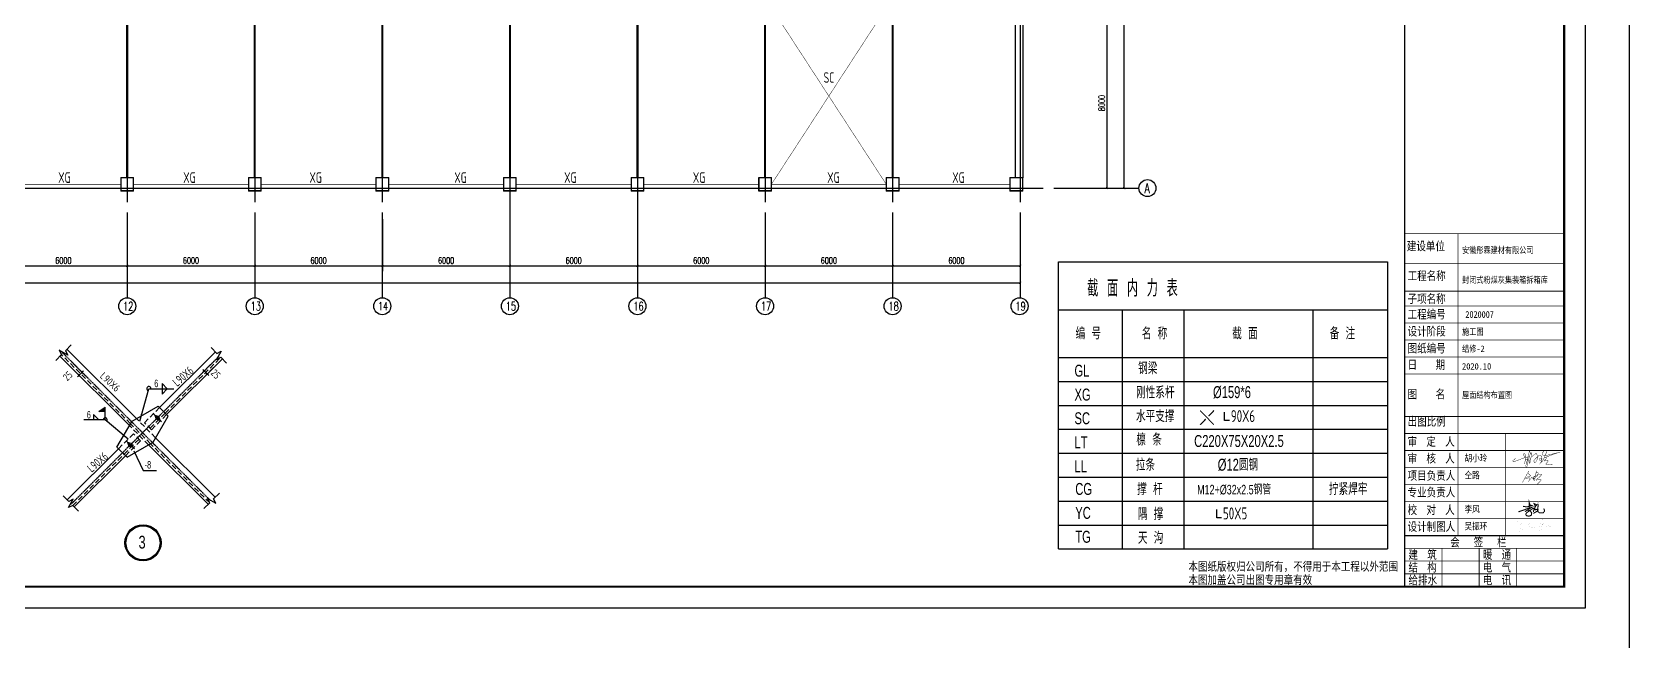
# Model space of a CAD drawing. Extents: x -73672 to 366960, y -527333 to 140666.
# Drawn here: x 76999 to 152114, y -115480 to -86830 of the extents above; entities that cross this region are included whole.
import ezdxf
from ezdxf.enums import TextEntityAlignment as Align

# ---------------------------------------------------------------- set-up
doc = ezdxf.new("R2010")
doc.units = 0
doc.header["$LTSCALE"] = 1000
doc.header["$MEASUREMENT"] = 0
for name, pattern in [('CENTER2', [1.125, 0.75, -0.125, 0.125, -0.125]), ('CENTERR', [30, 25, -2, 1, -2]), ('CENTERX2', [4, 2.5, -0.5, 0.5, -0.5]), ('DASHED1', [4.5, 3, -1.5]), ('DASHED2', [0.375, 0.25, -0.125]), ('HIDDEN', [0.375, 0.25, -0.125])]:
    doc.linetypes.add(name, pattern=pattern)
for name, color, linetype in [('08', 3, 'Continuous'), ('1', 1, 'CENTERX2'), ('2', 2, 'CENTERR'), ('3A', 3, 'DASHED1'), ('AXIS', 3, 'Continuous'), ('AXIS_TEXT', 7, 'Continuous'), ('COLU_DE_NUM', 7, 'Continuous'), ('COLUMN', 9, 'Continuous'), ('DASHED.5', 1, 'DASHED2'), ('DOTE', 167, 'Continuous'), ('PUB_TEXT', 7, 'Continuous'), ('PUB_TITLE', 4, 'Continuous'), ('TEXT', 3, 'Continuous'), ('THIN', 7, 'Continuous'), ('wj', 7, 'Continuous'), ('图签', 120, 'Continuous')]:
    doc.layers.add(name, color=color, linetype=linetype)
doc.styles.add('_TCH_AXIS', font='COMPLEX', dxfattribs={"bigfont": 'GBCBIG'})
doc.styles.add('_TCH_DIM_T3', font='SIMPLEX', dxfattribs={"width": 0.705882, "bigfont": 'GBCBIG'})
doc.styles.add('ACC', font='gas.shx', dxfattribs={"width": 0.7, "oblique": 1, "bigfont": 'Tssdchn.shx'})
doc.styles.add('ACC2', font='gas.shx', dxfattribs={"width": 0.7, "bigfont": 'Tssdchn.shx'})
doc.styles.add('COMPLEX', font='COMPLEX', dxfattribs={"bigfont": 'Tssdchn.shx'})
doc.styles.get("Standard").update_dxf_attribs({"font": 'gbenor.shx', "bigfont": 'gbcbig.shx'})
doc.styles.add('TSSD_Dimension', font='Tssdeng.shx', dxfattribs={"width": 0.7, "bigfont": '1hztxt.shx'})
doc.styles.add('TSSD_Label', font='Tssdeng.shx', dxfattribs={"width": 0.7, "bigfont": 'hztxt.shx'})
doc.styles.add('TSSD_Rein', font='Tssdeng.shx', dxfattribs={"width": 0.7, "bigfont": 'hztxt.shx'})
doc.styles.add('图签', font='', dxfattribs={"width": 0.8})
doc.styles.get('图签').set_extended_font_data('SimSun')
doc.dimstyles.new('_TCH_ARCH-100', dxfattribs={"dimtxt": 297.5, "dimasz": 100, "dimexe": 250, "dimexo": 300, "dimgap": 100, "dimtad": 1, "dimdec": 0, "dimzin": 0, "dimdsep": 46, "dimtxsty": '_TCH_DIM_T3', "dimblk": 'ARCHTICK', "dimcen": 0.09, "dimclrt": 7, "dimazin": 2, "dimtfac": 1, "dimtdec": 0, "dimtix": 1, "dimtmove": 2, "dimatfit": 3, "dimfxl": 0, "dimtolj": 1, "dimtzin": 0, "dimarcsym": 0})
doc.dimstyles.new('TSSD_100_150', dxfattribs={"dimtxt": 350, "dimasz": 100, "dimexe": 100, "dimexo": 100, "dimgap": 30, "dimtad": 1, "dimdec": 0, "dimlfac": 1.333333, "dimzin": 0, "dimdsep": 46, "dimtxsty": 'TSSD_Dimension', "dimblk": 'ARCHTICK', "dimcen": 0, "dimdle": 100, "dimclrd": 3, "dimclre": 3, "dimclrt": 7, "dimadec": 0, "dimazin": 0, "dimtfac": 1, "dimtdec": 0, "dimtix": 1, "dimtmove": 2, "dimatfit": 3, "dimldrblk": 'ARCHTICK', "dimfxl": 0, "dimtolj": 1, "dimtzin": 0, "dimarcsym": 0})
doc.dimstyles.new('TSSD_LEADER_STYLE_2.0', dxfattribs={"dimtxt": 6, "dimasz": 2, "dimexe": 2, "dimexo": 5, "dimgap": 0.09, "dimtad": 0, "dimtih": 1, "dimtoh": 1, "dimdec": 4, "dimzin": 0, "dimdsep": 46, "dimtxsty": 'Standard', "dimcen": 0.09, "dimdle": 2, "dimclrt": 2, "dimadec": 0, "dimazin": 0, "dimtfac": 1, "dimtdec": 4, "dimtofl": 0, "dimtmove": 0, "dimatfit": 3, "dimfxl": 0, "dimtolj": 1, "dimtzin": 0, "dimarcsym": 0})

# ---------------------------------------------------------------- blocks, each defined once
blk = doc.blocks.new('0#竖图签')
at = {"layer": '图签'}
blk.add_line((-7500, 0), (0, 0), dxfattribs=at)
blk.add_lwpolyline([(-7500, 82100, 70, 70, 0), (-7500, 0, 40, 40, 0), (0, 0, 40, 40, 0), (0, 82100, 40, 40, 0), (-7500, 82100, 40, 40, 0), (-7500, 75299, 40, 40, 0)], format="xyseb", dxfattribs=at)
for points, const_width in [([(-7500, 79700), (0, 79700)], 70), ([(-4000, 79700), (-4000, 78100)], 35), ([(-7500, 78900), (0, 78900)], 35), ([(-7500, 78100), (0, 78100)], 70), ([(-7500, 75300), (0, 75300)], 35), ([(-7500, 70900), (0, 70900)], 35), ([(-7500, 70900), (0, 70900)], 35), ([(-7500, 16600), (0, 16600)], 35), ([(-5000, 16600), (-5000, 2400)], 35), ([(-7500, 15200), (0, 15200)], 35), ([(-7500, 13896), (0, 13896)], 35), ([(-7500, 13200), (0, 13200)], 35), ([(-7500, 12400), (0, 12400)], 35), ([(-7500, 11600), (0, 11600)], 35), ([(-7500, 10800), (0, 10800)], 35), ([(-7500, 10000), (0, 10000)], 35), ([(-7500, 8000), (0, 8000)], 35), ([(-7500, 7200), (0, 7200)], 35), ([(-2750, 7200), (-2750, 2400)], 35), ([(-7500, 6400), (0, 6400)], 35), ([(-7500, 5600), (0, 5600)], 35), ([(-7500, 4800), (0, 4800)], 35), ([(-7500, 4000), (0, 4000)], 35), ([(-7500, 3200), (0, 3200)], 35), ([(-7500, 2400), (0, 2400)], 70), ([(-7500, 2400), (0, 2400)], 35), ([(-7500, 1800), (0, 1800)], 35), ([(-5750, 0), (-5750, 1800)], 35), ([(-4000, 1800), (-4000, 0)], 35), ([(-2250, 1800), (-2250, 0)], 35), ([(-7500, 1200), (0, 1200)], 35), ([(-7500, 600), (0, 600)], 35), ([(-7500, 0), (0, 0)], 35)]:
    blk.add_lwpolyline(points, dxfattribs=dict(at, const_width=const_width))
at = {"layer": '图签', "style": '图签'}
for s, height, width, p in [('马鞍山群厦建筑设计事务所', 500, 0.78, (-7028, 81116)), ('有限公司', 500, 0.78, (-4808, 80106)), ('建筑行业（建筑工程） ', 300, 0.8, (-7454, 79185)), ('丙  级', 300, 0.8, (-3684, 79190)), ('  证 书 编 号', 300, 0.8, (-7767, 78395)), ('A234007707', 300, 0.8, (-3684, 78369)), ('注册师签章', 400, 0.8, (-7417, 77566)), ('单位出图章', 400, 0.8, (-7417, 74775)), ('修改记录', 400, 0.8, (-7365, 70269)), ('建设单位', 400, 0.8, (-7400, 15815)), ('工程名称', 400, 0.8, (-7365, 14415)), ('子项名称', 400, 0.8, (-7365, 13339)), ('工程编号', 400, 0.8, (-7365, 12607)), ('设计阶段', 400, 0.8, (-7365, 11807)), ('图纸编号', 400, 0.8, (-7365, 11007)), ('日    期', 400, 0.8, (-7365, 10237)), ('图    名', 400, 0.8, (-7365, 8852)), ('出图比例', 400, 0.8, (-7365, 7567)), ('审  定  人', 400, 0.8, (-7365, 6621)), ('审  核  人', 400, 0.8, (-7365, 5831)), ('项目负责人', 400, 0.8, (-7365, 5021)), ('专业负责人', 400, 0.8, (-7365, 4237)), ('校  对  人', 400, 0.8, (-7365, 3409)), ('设计制图人', 400, 0.8, (-7365, 2618)), ('会   签   栏', 400, 0.8, (-5360, 1889)), ('建  筑', 400, 0.8, (-7325, 1305)), ('暖  通', 400, 0.8, (-3825, 1305)), ('本图纸版权归公司所有，不得用于本工程以外范围', 400, 0.8, (-17674, 746)), ('结  构', 400, 0.8, (-7325, 705)), ('电  气', 400, 0.8, (-3825, 705)), ('本图加盖公司出图专用章有效', 400, 0.8, (-17674, 121)), ('给排水', 400, 0.8, (-7325, 105)), ('电  讯', 400, 0.8, (-3825, 105))]:
    blk.add_text(s, height=height, dxfattribs=dict(at, width=width)).set_placement(p)
blk = doc.blocks.new('_ArchTick')
at = {"color": 0, "linetype": 'ByBlock', "const_width": 0.4}
blk.add_lwpolyline([(-0.5, -0.5), (0.5, 0.5)], dxfattribs=at)
blk = doc.blocks.new('*D9242')
at = {"color": 3, "linetype": 'Continuous', "lineweight": -2}
for p, q in [((78851, -102612), (79286, -103047)), ((78993, -102471), (79427, -102905)), ((79427, -102764), (79144, -103047))]:
    blk.add_line(p, q, dxfattribs=at)
at = {"layer": 'Defpoints', "color": 0}
for p in [(78780, -102541), (78922, -102400), (79215, -102976)]:
    blk.add_point(p, dxfattribs=at)
at = {"color": 3, "linetype": 'ByBlock', "lineweight": -2, "xscale": 100, "yscale": 100, "zscale": 100}
for p, rotation in [((79215, -102976), 225.0000000014857), ((79356, -102834), 45.0000000014857)]:
    blk.add_blockref('_ArchTick', p, dxfattribs=dict(at, rotation=rotation))
at = {"color": 7, "insert": (78682, -103010), "char_height": 350, "attachment_point": 5, "rotation": 45, "style": 'TSSD_Dimension'}
blk.add_mtext('\\A1;25', dxfattribs=at)
blk = doc.blocks.new('*D9243')
at = {"color": 3, "linetype": 'Continuous', "lineweight": -2}
for p, q in [((85405, -102477), (85035, -102846)), ((85035, -102705), (85318, -102987)), ((85546, -102618), (85177, -102987))]:
    blk.add_line(p, q, dxfattribs=at)
at = {"layer": 'Defpoints', "color": 0}
for p in [(85475, -102406), (85617, -102547), (85247, -102917)]:
    blk.add_point(p, dxfattribs=at)
at = {"color": 3, "linetype": 'ByBlock', "lineweight": -2, "xscale": 100, "yscale": 100, "zscale": 100}
for p, rotation in [((85106, -102775), 134.9999999999528), ((85247, -102917), 314.9999999999528)]:
    blk.add_blockref('_ArchTick', p, dxfattribs=dict(at, rotation=rotation))
at = {"color": 7, "insert": (85644, -102922), "char_height": 350, "attachment_point": 5, "rotation": 315, "style": 'TSSD_Dimension'}
blk.add_mtext('\\A1;25', dxfattribs=at)
blk = doc.blocks.new('871')
at = {"layer": '2', "const_width": 0.5}
blk.add_lwpolyline([(-289989.51, -573409.74, 1), (-289989.01, -573409.74, 1)], format="xyb", close=True, dxfattribs=at)
at = {"layer": 'PUB_TEXT', "color": 0, "linetype": 'ByBlock'}
for p, q in [((-289987.46, -573409.74), (-289991.06, -573409.74)), ((-289989.26, -573407.94), (-289990.16, -573409.74)), ((-289989.26, -573411.54), (-289990.16, -573409.74)), ((-289989.26, -573407.04), (-289989.26, -573412.44)), ((-289989.26, -573407.94), (-289988.36, -573409.74)), ((-289989.26, -573411.54), (-289988.36, -573409.74))]:
    blk.add_line(p, q, dxfattribs=at)
blk = doc.blocks.new('ss')
at = {"const_width": 50}
for points in [[(166226, 41891), (166384, 41863), (166507, 41882), (166645, 41924), (166554, 41952), (166519, 42072), (166510, 41804), (166627, 41836), (166319, 41638)], [(166710, 41553), (166917, 41677), (166936, 41724), (166905, 41755), (166808, 41723), (166783, 41766), (166788, 41821), (166796, 41913), (166746, 42016), (166863, 41969), (166825, 41896), (166913, 42011), (166940, 41960), (166932, 41880), (166904, 41661), (166996, 41587), (167178, 41589), (167237, 41654), (167229, 41724), (167197, 41786)], [(166010, 41628), (166510, 41804)], [(166442, 41717), (166563, 41671), (166637, 41583), (166618, 41473), (166524, 41427), (166400, 41441), (166357, 41503), (166387, 41581), (166537, 41681), (166706, 41801), (166757, 41776), (166711, 41627)]]:
    blk.add_lwpolyline(points, dxfattribs=at)
blk = doc.blocks.new('fg')
at = {"const_width": 32}
for points in [[(1880866, 74069), (1880866, 74069), (1881403, 75047), (1881317, 74891), (1881563, 74625), (1881334, 74560), (1881165, 74455), (1881163, 74396), (1881237, 74423), (1881399, 74455), (1881470, 74469), (1881502, 74392), (1881470, 74278), (1881365, 74116)], [(1881470, 74278), (1881664, 74508), (1881768, 74388), (1881844, 74576), (1881881, 74555), (1881763, 74268)], [(1881763, 74268), (1881845, 74390), (1881924, 74383), (1881858, 74202)], [(1881924, 74383), (1881953, 74551), (1881891, 74587), (1882016, 74660), (1882204, 74743), (1882390, 74787), (1882484, 74774), (1882511, 74736), (1882472, 74696), (1882339, 74546), (1882013, 74282), (1882078, 74256), (1882135, 74292), (1882416, 74348), (1882456, 74298), (1882437, 74211), (1882133, 73920)], [(1882056, 75064), (1882013, 74848), (1882106, 74908), (1882205, 74878), (1882212, 74829), (1882191, 74784), (1882168, 74727), (1882111, 74612), (1881983, 74531), (1881938, 74560), (1881986, 74697), (1882007, 74832)]]:
    blk.add_lwpolyline(points, dxfattribs=at)
blk = doc.blocks.new('whj')
at = {"const_width": 20}
for points in [[(1881310, 67330), (1881376, 67426), (1881425, 67423), (1881421, 67352), (1881370, 67159), (1881431, 67334), (1881450, 67459), (1881469, 67542), (1881317, 67484), (1881327, 67585), (1881307, 67681), (1881255, 67727), (1881231, 67674), (1881231, 67631), (1881317, 67484), (1881431, 67528), (1881481, 67566), (1881510, 67746), (1881537, 67819), (1881549, 67840), (1881572, 67775), (1881569, 67664), (1881541, 67536), (1881465, 67526), (1881532, 67535), (1881387, 66963)], [(1881607, 67421), (1881581, 67287), (1881552, 67196), (1881521, 67272), (1881588, 67451), (1881644, 67544), (1881864, 67713), (1881912, 67725), (1881939, 67634), (1881953, 67498), (1881939, 67402), (1881862, 67255), (1881792, 67241), (1881763, 67340), (1881879, 67477), (1882032, 67607), (1882133, 67609), (1882180, 67559), (1882195, 67430), (1882136, 67471), (1882079, 67472), (1882068, 67434), (1882065, 67377), (1882081, 67350), (1882104, 67348), (1882156, 67377), (1882176, 67410), (1882191, 67433), (1882189, 67394), (1882189, 67341), (1882108, 67204), (1882218, 67322), (1882301, 67471), (1882323, 67510), (1882416, 67519), (1882428, 67455), (1882353, 67386), (1882324, 67331), (1882420, 67369), (1882497, 67363), (1882514, 67315), (1882457, 67244), (1882394, 67160), (1882418, 67143), (1882477, 67125), (1882750, 67157)], [(1881644, 67544), (1881637, 67685), (1881643, 67753), (1881585, 67719)], [(1883112, 67780), (1882344, 67598), (1882436, 67780), (1882454, 67882), (1882400, 67891), (1882304, 67852), (1882227, 67762), (1882199, 67663), (1882257, 67624), (1882344, 67598), (1882344, 67546), (1882312, 67491)], [(1883155, 67792), (1882892, 67715), (1882370, 67515)], [(1880812, 67463), (1880662, 67330), (1880694, 67289), (1880758, 67300), (1881126, 67440), (1881298, 67500), (1881335, 67468), (1881283, 67176)]]:
    blk.add_lwpolyline(points, dxfattribs=at)
blk = doc.blocks.new('吴')
at = {"const_width": 0.72}
blk.add_lwpolyline([(136170, -263342), (136263, -263429), (136284, -263544), (136286, -263667), (136187, -263742), (135977, -263847), (135838, -263915), (135791, -263953), (135986, -263886), (136328, -263762), (136396, -263696), (136397, -263633), (136286, -263667), (136286, -263667), (136324, -263556), (136405, -263497), (136452, -263411), (136454, -263344), (136405, -263307), (136319, -263353), (136263, -263429), (136285, -263581), (136286, -263667), (136397, -263633), (136396, -263696), (136430, -263665), (136520, -263681), (136420, -263727), (136328, -263762), (136349, -263773), (136155, -264056), (136446, -263829), (136527, -264050), (136620, -263825), (136696, -263590), (136788, -263572), (136746, -263517), (136788, -263572), (136780, -263648), (136743, -263749), (136739, -263792), (136770, -263799), (136806, -263738), (136805, -263660), (136790, -263639), (136788, -263572), (136848, -263514), (136868, -263510), (136882, -263592), (136867, -263712), (136850, -263780), (136867, -263712), (136882, -263592), (136894, -263561), (136910, -263486), (136911, -263409), (136944, -263370), (136976, -263367), (136951, -263455), (136950, -263477), (136970, -263500), (136943, -263552), (136931, -263591), (136883, -263600), (136931, -263591), (136969, -263606), (136999, -263576), (136969, -263606), (136958, -263643), (137075, -263609), (136958, -263643), (136925, -263685), (136921, -263711), (136925, -263746), (136927, -263825), (136959, -263848), (137015, -263812), (137062, -263754), (137076, -263722), (136923, -263729), (137076, -263722), (137184, -263726), (137199, -263641), (137220, -263583), (137297, -263538), (137398, -263545), (137448, -263609), (137361, -263639), (137301, -263684), (137240, -263758), (137253, -263865), (137322, -263844), (137377, -263746), (137436, -263688), (137448, -263609), (137451, -263678), (137481, -263688), (137454, -263918), (137481, -263688), (137515, -263616), (137525, -263501), (137589, -263328), (137650, -263256), (137714, -263250), (137750, -263341), (137727, -263452), (137690, -263549), (137645, -263550), (137619, -263596), (137609, -263708), (137617, -263913), (137613, -263810), (137653, -263734), (137686, -263620), (137690, -263549), (137731, -263675), (137775, -263801), (137827, -263926), (137811, -263888), (137848, -263791), (137894, -263665), (137937, -263613), (137989, -263608), (138059, -263642), (138114, -263696), (138150, -263745), (138057, -263739)], dxfattribs=at)
blk = doc.blocks.new('_AXISO')
blk.add_circle((0, 0), 0.5)
at = {"layer": 'AXIS_TEXT', "style": 'COMPLEX'}
blk.add_attdef('A', text='', height=0.56, dxfattribs=at).set_placement((-0.25, -0.28), (0.25, -0.28), align=Align.FIT)
blk = doc.blocks.new('*D9273')
at = {"layer": 'AXIS', "color": 0, "lineweight": -2}
for p, q in [((125365, -38176), (128615, -38176)), ((128365, -94176), (128365, -38176)), ((125365, -94176), (128615, -94176))]:
    blk.add_line(p, q, dxfattribs=at)
at = {"layer": 'Defpoints', "color": 0}
for p in [(125065, -38176), (128365, -38176), (125065, -94176)]:
    blk.add_point(p, dxfattribs=at)
at = {"layer": 'AXIS', "color": 0, "linetype": 'ByBlock', "lineweight": -2, "xscale": 100, "yscale": 100, "zscale": 100}
for p, rotation in [((128365, -38176), 90), ((128365, -94176), 270)]:
    blk.add_blockref('_ArchTick', p, dxfattribs=dict(at, rotation=rotation))
at = {"layer": 'AXIS', "color": 7, "insert": (128116, -66176), "char_height": 297.5, "attachment_point": 5, "rotation": 90, "style": '_TCH_DIM_T3'}
blk.add_mtext('\\A1;56000', dxfattribs=at)
blk = doc.blocks.new('*D9274')
at = {"layer": 'AXIS', "color": 0, "lineweight": -2}
for p, q in [((125365, -86176), (127815, -86176)), ((127565, -94176), (127565, -86176)), ((125365, -94176), (127815, -94176))]:
    blk.add_line(p, q, dxfattribs=at)
at = {"layer": 'Defpoints', "color": 0}
for p in [(125065, -86176), (127565, -86176), (125065, -94176)]:
    blk.add_point(p, dxfattribs=at)
at = {"layer": 'AXIS', "color": 0, "linetype": 'ByBlock', "lineweight": -2, "xscale": 100, "yscale": 100, "zscale": 100}
for p, rotation in [((127565, -86176), 90), ((127565, -94176), 270)]:
    blk.add_blockref('_ArchTick', p, dxfattribs=dict(at, rotation=rotation))
at = {"layer": 'AXIS', "color": 7, "insert": (127316, -90176), "char_height": 297.5, "attachment_point": 5, "rotation": 90, "style": '_TCH_DIM_T3'}
blk.add_mtext('\\A1;8000', dxfattribs=at)
blk = doc.blocks.new('*D9283')
at = {"layer": 'AXIS', "color": 0, "lineweight": -2}
for p, q in [((15479, -95630), (15479, -98880)), ((123479, -95630), (123479, -98880)), ((15479, -98630), (123479, -98630))]:
    blk.add_line(p, q, dxfattribs=at)
at = {"layer": 'Defpoints', "color": 0}
for p in [(15479, -95330), (123479, -95330), (123479, -98630)]:
    blk.add_point(p, dxfattribs=at)
at = {"layer": 'AXIS', "color": 0, "linetype": 'ByBlock', "lineweight": -2, "xscale": 100, "yscale": 100, "zscale": 100, "rotation": 180}
blk.add_blockref('_ArchTick', (15479, -98630), dxfattribs=at)
at = {"layer": 'AXIS', "color": 0, "linetype": 'ByBlock', "lineweight": -2, "xscale": 100, "yscale": 100, "zscale": 100}
blk.add_blockref('_ArchTick', (123479, -98630), dxfattribs=at)
at = {"layer": 'AXIS', "color": 7, "insert": (69479, -98381), "char_height": 297.5, "attachment_point": 5, "style": '_TCH_DIM_T3'}
blk.add_mtext('\\A1;108000', dxfattribs=at)
blk = doc.blocks.new('*D9294')
at = {"layer": 'AXIS', "color": 0, "lineweight": -2}
for p, q in [((75479, -95630), (75479, -98080)), ((81479, -95630), (81479, -98080)), ((75479, -97830), (81479, -97830))]:
    blk.add_line(p, q, dxfattribs=at)
at = {"layer": 'Defpoints', "color": 0}
for p in [(75479, -95330), (81479, -95330), (81479, -97830)]:
    blk.add_point(p, dxfattribs=at)
at = {"layer": 'AXIS', "color": 0, "linetype": 'ByBlock', "lineweight": -2, "xscale": 100, "yscale": 100, "zscale": 100, "rotation": 180}
blk.add_blockref('_ArchTick', (75479, -97830), dxfattribs=at)
at = {"layer": 'AXIS', "color": 0, "linetype": 'ByBlock', "lineweight": -2, "xscale": 100, "yscale": 100, "zscale": 100}
blk.add_blockref('_ArchTick', (81479, -97830), dxfattribs=at)
at = {"layer": 'AXIS', "color": 7, "insert": (78479, -97581), "char_height": 297.5, "attachment_point": 5, "style": '_TCH_DIM_T3'}
blk.add_mtext('\\A1;6000', dxfattribs=at)
blk = doc.blocks.new('*D9295')
at = {"layer": 'AXIS', "color": 0, "lineweight": -2}
for p, q in [((81479, -95630), (81479, -98080)), ((87479, -95630), (87479, -98080)), ((81479, -97830), (87479, -97830))]:
    blk.add_line(p, q, dxfattribs=at)
at = {"layer": 'Defpoints', "color": 0}
for p in [(81479, -95330), (87479, -95330), (87479, -97830)]:
    blk.add_point(p, dxfattribs=at)
at = {"layer": 'AXIS', "color": 0, "linetype": 'ByBlock', "lineweight": -2, "xscale": 100, "yscale": 100, "zscale": 100, "rotation": 180}
blk.add_blockref('_ArchTick', (81479, -97830), dxfattribs=at)
at = {"layer": 'AXIS', "color": 0, "linetype": 'ByBlock', "lineweight": -2, "xscale": 100, "yscale": 100, "zscale": 100}
blk.add_blockref('_ArchTick', (87479, -97830), dxfattribs=at)
at = {"layer": 'AXIS', "color": 7, "insert": (84479, -97581), "char_height": 297.5, "attachment_point": 5, "style": '_TCH_DIM_T3'}
blk.add_mtext('\\A1;6000', dxfattribs=at)
blk = doc.blocks.new('*D9296')
at = {"layer": 'AXIS', "color": 0, "lineweight": -2}
for p, q in [((87479, -95630), (87479, -98080)), ((93479, -95630), (93479, -98080)), ((87479, -97830), (93479, -97830))]:
    blk.add_line(p, q, dxfattribs=at)
at = {"layer": 'Defpoints', "color": 0}
for p in [(87479, -95330), (93479, -95330), (93479, -97830)]:
    blk.add_point(p, dxfattribs=at)
at = {"layer": 'AXIS', "color": 0, "linetype": 'ByBlock', "lineweight": -2, "xscale": 100, "yscale": 100, "zscale": 100, "rotation": 180}
blk.add_blockref('_ArchTick', (87479, -97830), dxfattribs=at)
at = {"layer": 'AXIS', "color": 0, "linetype": 'ByBlock', "lineweight": -2, "xscale": 100, "yscale": 100, "zscale": 100}
blk.add_blockref('_ArchTick', (93479, -97830), dxfattribs=at)
at = {"layer": 'AXIS', "color": 7, "insert": (90479, -97581), "char_height": 297.5, "attachment_point": 5, "style": '_TCH_DIM_T3'}
blk.add_mtext('\\A1;6000', dxfattribs=at)
blk = doc.blocks.new('*D9297')
at = {"layer": 'AXIS', "color": 0, "lineweight": -2}
for p, q in [((93479, -95630), (93479, -98080)), ((99479, -95630), (99479, -98080)), ((93479, -97830), (99479, -97830))]:
    blk.add_line(p, q, dxfattribs=at)
at = {"layer": 'Defpoints', "color": 0}
for p in [(93479, -95330), (99479, -95330), (99479, -97830)]:
    blk.add_point(p, dxfattribs=at)
at = {"layer": 'AXIS', "color": 0, "linetype": 'ByBlock', "lineweight": -2, "xscale": 100, "yscale": 100, "zscale": 100, "rotation": 180}
blk.add_blockref('_ArchTick', (93479, -97830), dxfattribs=at)
at = {"layer": 'AXIS', "color": 0, "linetype": 'ByBlock', "lineweight": -2, "xscale": 100, "yscale": 100, "zscale": 100}
blk.add_blockref('_ArchTick', (99479, -97830), dxfattribs=at)
at = {"layer": 'AXIS', "color": 7, "insert": (96479, -97581), "char_height": 297.5, "attachment_point": 5, "style": '_TCH_DIM_T3'}
blk.add_mtext('\\A1;6000', dxfattribs=at)
blk = doc.blocks.new('*D9298')
at = {"layer": 'AXIS', "color": 0, "lineweight": -2}
for p, q in [((99479, -95630), (99479, -98080)), ((105479, -95630), (105479, -98080)), ((99479, -97830), (105479, -97830))]:
    blk.add_line(p, q, dxfattribs=at)
at = {"layer": 'Defpoints', "color": 0}
for p in [(99479, -95330), (105479, -95330), (105479, -97830)]:
    blk.add_point(p, dxfattribs=at)
at = {"layer": 'AXIS', "color": 0, "linetype": 'ByBlock', "lineweight": -2, "xscale": 100, "yscale": 100, "zscale": 100, "rotation": 180}
blk.add_blockref('_ArchTick', (99479, -97830), dxfattribs=at)
at = {"layer": 'AXIS', "color": 0, "linetype": 'ByBlock', "lineweight": -2, "xscale": 100, "yscale": 100, "zscale": 100}
blk.add_blockref('_ArchTick', (105479, -97830), dxfattribs=at)
at = {"layer": 'AXIS', "color": 7, "insert": (102479, -97581), "char_height": 297.5, "attachment_point": 5, "style": '_TCH_DIM_T3'}
blk.add_mtext('\\A1;6000', dxfattribs=at)
blk = doc.blocks.new('*D9299')
at = {"layer": 'AXIS', "color": 0, "lineweight": -2}
for p, q in [((105479, -95630), (105479, -98080)), ((111479, -95630), (111479, -98080)), ((105479, -97830), (111479, -97830))]:
    blk.add_line(p, q, dxfattribs=at)
at = {"layer": 'Defpoints', "color": 0}
for p in [(105479, -95330), (111479, -95330), (111479, -97830)]:
    blk.add_point(p, dxfattribs=at)
at = {"layer": 'AXIS', "color": 0, "linetype": 'ByBlock', "lineweight": -2, "xscale": 100, "yscale": 100, "zscale": 100, "rotation": 180}
blk.add_blockref('_ArchTick', (105479, -97830), dxfattribs=at)
at = {"layer": 'AXIS', "color": 0, "linetype": 'ByBlock', "lineweight": -2, "xscale": 100, "yscale": 100, "zscale": 100}
blk.add_blockref('_ArchTick', (111479, -97830), dxfattribs=at)
at = {"layer": 'AXIS', "color": 7, "insert": (108479, -97581), "char_height": 297.5, "attachment_point": 5, "style": '_TCH_DIM_T3'}
blk.add_mtext('\\A1;6000', dxfattribs=at)
blk = doc.blocks.new('*D9300')
at = {"layer": 'AXIS', "color": 0, "lineweight": -2}
for p, q in [((111479, -95630), (111479, -98080)), ((117479, -95630), (117479, -98080)), ((111479, -97830), (117479, -97830))]:
    blk.add_line(p, q, dxfattribs=at)
at = {"layer": 'Defpoints', "color": 0}
for p in [(111479, -95330), (117479, -95330), (117479, -97830)]:
    blk.add_point(p, dxfattribs=at)
at = {"layer": 'AXIS', "color": 0, "linetype": 'ByBlock', "lineweight": -2, "xscale": 100, "yscale": 100, "zscale": 100, "rotation": 180}
blk.add_blockref('_ArchTick', (111479, -97830), dxfattribs=at)
at = {"layer": 'AXIS', "color": 0, "linetype": 'ByBlock', "lineweight": -2, "xscale": 100, "yscale": 100, "zscale": 100}
blk.add_blockref('_ArchTick', (117479, -97830), dxfattribs=at)
at = {"layer": 'AXIS', "color": 7, "insert": (114479, -97581), "char_height": 297.5, "attachment_point": 5, "style": '_TCH_DIM_T3'}
blk.add_mtext('\\A1;6000', dxfattribs=at)
blk = doc.blocks.new('*D9301')
at = {"layer": 'AXIS', "color": 0, "lineweight": -2}
for p, q in [((117479, -95630), (117479, -98080)), ((123479, -95630), (123479, -98080)), ((117479, -97830), (123479, -97830))]:
    blk.add_line(p, q, dxfattribs=at)
at = {"layer": 'Defpoints', "color": 0}
for p in [(117479, -95330), (123479, -95330), (123479, -97830)]:
    blk.add_point(p, dxfattribs=at)
at = {"layer": 'AXIS', "color": 0, "linetype": 'ByBlock', "lineweight": -2, "xscale": 100, "yscale": 100, "zscale": 100, "rotation": 180}
blk.add_blockref('_ArchTick', (117479, -97830), dxfattribs=at)
at = {"layer": 'AXIS', "color": 0, "linetype": 'ByBlock', "lineweight": -2, "xscale": 100, "yscale": 100, "zscale": 100}
blk.add_blockref('_ArchTick', (123479, -97830), dxfattribs=at)
at = {"layer": 'AXIS', "color": 7, "insert": (120479, -97581), "char_height": 297.5, "attachment_point": 5, "style": '_TCH_DIM_T3'}
blk.add_mtext('\\A1;6000', dxfattribs=at)

msp = doc.modelspace()

# ---------------------------------------------------------------- hatches: boundary and pattern name
h = msp.add_hatch(color=256)
h.paths.add_polyline_path([(83072.75, -110857.26, -1), (81372.75, -110857.26, -1)])
h.paths.add_polyline_path([(81422.75, -110857.26, 1), (83022.75, -110857.26, 1)], flags=16)
at = {"layer": 'TEXT'}
msp.add_hatch(color=256, dxfattribs=at).paths.add_polyline_path([(80443.82, -104481.56), (80143.82, -104681.56), (80443.82, -104681.56)])

# ---------------------------------------------------------------- linework, layer by layer
at = {"color": 1}
for p, q in [((81478.74, -36523.77), (81478.74, -94829.56)), ((87478.74, -36523.77), (87478.74, -94829.56)), ((93478.74, -36523.77), (93478.74, -94829.56)), ((99478.74, -36523.77), (99478.74, -94829.56)), ((105478.74, -36523.77), (105478.74, -94829.56)), ((111478.74, -36523.77), (111478.74, -94829.56)), ((117478.74, -36523.77), (117478.74, -94829.56)), ((123478.74, -36523.77), (123478.74, -94829.56)), ((13093.08, -94175.96), (124564.96, -94175.96))]:
    msp.add_line(p, q, dxfattribs=at)
at = {"color": 0}
for p, q in [((123248.74, -39255.96), (123248.74, -93695.96)), ((123598.74, -39255.96), (123598.74, -93695.96))]:
    msp.add_line(p, q, dxfattribs=at)
for p, q in [((99478.74, -94295.96), (99478.74, -95795.96)), ((105478.74, -94295.96), (105478.74, -95795.96)), ((140750.76, -97646.27), (140750.76, -111146.27))]:
    msp.add_line(p, q)
msp.add_lwpolyline([(-73672.12, 103918.35), (152114.25, 103918.35), (152114.25, -186417.87), (-73672.12, -186417.87)], close=True, dxfattribs=at)
for points, const_width in [([(81478.74, -93695.96), (81478.74, -39255.96)], 100), ([(93478.74, -93695.96), (93478.74, -39255.96)], 100), ([(99478.74, -93695.96), (99478.74, -39255.96)], 100), ([(105478.74, -93695.96), (105478.74, -39255.96)], 100), ([(111478.74, -93695.96), (111478.74, -39255.96)], 100), ([(117478.74, -93695.96), (117478.74, -39255.96)], 100), ([(87478.74, -93695.96), (87478.74, -86295.96)], 100), ([(111778.74, -85695.96), (117178.74, -93995.96)], 20), ([(117178.74, -85695.96), (111778.74, -93995.96)], 20), ([(81778.74, -94295.96), (81778.74, -93695.96), (81178.74, -93695.96), (81178.74, -94295.96), (81778.74, -94295.96)], 50), ([(87778.74, -94295.96), (87778.74, -93695.96), (87178.74, -93695.96), (87178.74, -94295.96), (87778.74, -94295.96)], 50), ([(93778.74, -94295.96), (93778.74, -93695.96), (93178.74, -93695.96), (93178.74, -94295.96), (93778.74, -94295.96)], 50), ([(99778.74, -94295.96), (99778.74, -93695.96), (99178.74, -93695.96), (99178.74, -94295.96), (99778.74, -94295.96)], 50), ([(105778.74, -94295.96), (105778.74, -93695.96), (105178.74, -93695.96), (105178.74, -94295.96), (105778.74, -94295.96)], 50), ([(111778.74, -94295.96), (111778.74, -93695.96), (111178.74, -93695.96), (111178.74, -94295.96), (111778.74, -94295.96)], 50), ([(117778.74, -94295.96), (117778.74, -93695.96), (117178.74, -93695.96), (117178.74, -94295.96), (117778.74, -94295.96)], 50), ([(123598.74, -94295.96), (123598.74, -93695.96), (122998.74, -93695.96), (122998.74, -94295.96), (123598.74, -94295.96)], 50)]:
    msp.add_lwpolyline(points, dxfattribs=dict(at, const_width=const_width))
at = {"const_width": 40}
for points in [[(75778.74, -93995.96), (81178.74, -93995.96)], [(81778.74, -93995.96), (87178.74, -93995.96)], [(87778.74, -93995.96), (93178.74, -93995.96)], [(93778.74, -93995.96), (99178.74, -93995.96)], [(99778.74, -93995.96), (105178.74, -93995.96)], [(105778.74, -93995.96), (111178.74, -93995.96)], [(111778.74, -93995.96), (117178.74, -93995.96)], [(117778.74, -93995.96), (122998.74, -93995.96)]]:
    msp.add_lwpolyline(points, dxfattribs=at)
for points in [[(82065.95, -105138.08, 0, 80, 0), (82158.66, -104810.44, 80, 80, 0)], [(81517.43, -105990.3, 0, 80, 0), (81279.61, -105789, 80, 80, 0)]]:
    msp.add_lwpolyline(points, format="xyseb")
for radius in [850, 800]:
    msp.add_circle((82222.75, -110857.26), radius)
at = {"layer": '08'}
for p, q in [((81587.48, -105348.39), (78318.11, -102079.02)), ((81916.11, -105017.06), (78648.09, -101749.04)), ((83002.94, -104501.11), (85626.96, -101875.63)), ((83332.92, -104831.09), (85956.95, -102205.61)), ((78662.3, -108841.75), (81070.18, -106433.87)), ((85287.49, -109048.4), (82486.99, -106247.91)), ((85617.47, -108718.42), (82816.82, -105917.77)), ((78992.28, -109171.73), (81400.16, -106763.85))]:
    msp.add_line(p, q, dxfattribs=at)
at = {"layer": '1'}
for p, q in [((80999.47, -106363.16), (81706.91, -105137.84)), ((81706.91, -105137.84), (82932.23, -104430.4)), ((82695.82, -106127.34), (83402.62, -104903.13)), ((83403.63, -104901.81), (82932.23, -104430.4)), ((81470.87, -106834.56), (80999.47, -106363.16)), ((81470.87, -106834.56), (82695.82, -106127.34))]:
    msp.add_line(p, q, dxfattribs=at)
at = {"layer": '3A', "linetype": 'HIDDEN'}
for p, q in [((81638.06, -105257.55), (78388.82, -102008.31)), ((83262.21, -104760.38), (85886.24, -102134.9)), ((82816.82, -105917.77), (81916.11, -105017.06)), ((82295.83, -105208.22), (83002.94, -104501.11)), ((82555.1, -105467.49), (83262.21, -104760.38)), ((82625.81, -105538.2), (83332.92, -104831.09)), ((81070.18, -106433.87), (81777.29, -105726.76)), ((82576.65, -106196.14), (81637.89, -105257.38)), ((82107.27, -106056.75), (81777.29, -105726.76)), ((82625.81, -105538.2), (82295.83, -105208.22)), ((81329.45, -106693.14), (82036.56, -105986.04)), ((81400.16, -106763.85), (82107.27, -106056.75)), ((85358.2, -108977.69), (82576.65, -106196.14)), ((78921.57, -109101.02), (81329.45, -106693.14))]:
    msp.add_line(p, q, dxfattribs=at)
at = {"layer": 'AXIS'}
for p, q in [((125064.96, -94175.96), (129064.96, -94175.96)), ((81478.74, -95329.56), (81478.74, -99329.56)), ((87478.74, -95329.56), (87478.74, -99329.56)), ((93478.74, -95329.56), (93478.74, -99329.56)), ((99478.74, -95329.56), (99478.74, -99329.56)), ((105478.74, -95329.56), (105478.74, -99329.56)), ((111478.74, -95329.56), (111478.74, -99329.56)), ((117478.74, -95329.56), (117478.74, -99329.56)), ((123478.74, -95329.56), (123478.74, -99329.56))]:
    msp.add_line(p, q, dxfattribs=at)
msp.add_circle((123450.82, -99729.56), 400, dxfattribs=at)
at = {"layer": 'COLUMN'}
for points in [[(81178.74, -94295.96), (81778.74, -94295.96), (81778.74, -93695.96), (81178.74, -93695.96)], [(87178.74, -94295.96), (87778.74, -94295.96), (87778.74, -93695.96), (87178.74, -93695.96)], [(93178.74, -94295.96), (93778.74, -94295.96), (93778.74, -93695.96), (93178.74, -93695.96)], [(99178.74, -94295.96), (99778.74, -94295.96), (99778.74, -93695.96), (99178.74, -93695.96)], [(105178.74, -94295.96), (105778.74, -94295.96), (105778.74, -93695.96), (105178.74, -93695.96)], [(111178.74, -94295.96), (111778.74, -94295.96), (111778.74, -93695.96), (111178.74, -93695.96)], [(117178.74, -94295.96), (117778.74, -94295.96), (117778.74, -93695.96), (117178.74, -93695.96)], [(122998.74, -94295.96), (123598.74, -94295.96), (123598.74, -93695.96), (122998.74, -93695.96)]]:
    msp.add_lwpolyline(points, close=True, dxfattribs=at)
at = {"layer": 'DASHED.5', "linetype": 'DASHED2'}
msp.add_line((82486.99, -106247.91), (81586.13, -105347.04), dxfattribs=at)
at = {"layer": 'DOTE', "linetype": 'CENTER2', "ltscale": 0.05}
for p, q in [((85391.01, -108869.09), (78421.64, -101899.71)), ((78840.67, -109040.51), (85805.33, -102074.38))]:
    msp.add_line(p, q, dxfattribs=at)
at = {"layer": 'PUB_TITLE'}
msp.add_lwpolyline([(1364, -113918.78), (150064, -113918.78), (150064, -29818.78), (1364, -29818.78)], close=True, dxfattribs=at)
at = {"layer": 'PUB_TITLE', "const_width": 100}
msp.add_lwpolyline([(3864, -112918.78), (149064, -112918.78), (149064, -30818.78), (3864, -30818.78)], close=True, dxfattribs=at)
at = {"layer": 'TEXT'}
for p, q in [((125282.96, -111146.27), (125282.96, -97646.27)), ((125282.96, -99896.27), (140750.76, -99896.27)), ((128287.87, -111146.27), (128287.87, -99896.27)), ((131187.48, -111146.27), (131187.48, -99896.27)), ((137255.1, -111146.27), (137255.1, -99896.27)), ((137255.1, -111146.27), (137255.1, -99896.27)), ((125282.96, -102146.27), (140750.76, -102146.27)), ((83116.98, -103360.62), (83366.98, -103610.62)), ((83116.98, -103360.62), (83116.98, -103860.62)), ((83366.98, -103610.62), (83116.98, -103860.62)), ((125282.96, -103271.27), (140750.76, -103271.27)), ((125282.96, -104396.27), (140750.76, -104396.27)), ((79901.55, -104831.56), (80151.55, -105081.56)), ((79901.55, -104831.56), (79901.55, -105081.56)), ((80143.82, -104681.56), (80443.82, -104481.56)), ((80443.82, -104681.56), (80143.82, -104681.56)), ((80443.82, -105081.56), (80443.82, -104481.56)), ((133090.5, -105105.05), (133090.5, -104711.3)), ((133315.5, -105105.05), (133090.5, -105105.05)), ((125282.96, -105521.27), (140750.76, -105521.27)), ((81787.81, -106535.74), (82226.98, -107450.56)), ((125282.96, -106646.27), (140750.76, -106646.27)), ((82226.98, -107450.56), (82854.93, -107450.56)), ((125282.96, -107771.27), (140750.76, -107771.27)), ((125282.96, -108896.27), (140750.76, -108896.27)), ((132720.81, -109681.3), (132720.81, -109287.55)), ((125282.96, -110021.27), (140750.76, -110021.27)), ((132945.81, -109681.3), (132720.81, -109681.3)), ((125282.96, -111146.27), (140750.76, -111146.27))]:
    msp.add_line(p, q, dxfattribs=at)
for points, const_width in [([(132205.06, -105038.18), (131943.45, -105310.17)], 56.25), ([(132196.02, -104898.39), (131943.45, -104635.8)], 45), ([(132196.02, -104898.39), (132587.07, -105304.9)], 45), ([(132592.09, -104635.8), (132336.87, -104901.14)], 56.25)]:
    msp.add_lwpolyline(points, dxfattribs=dict(at, const_width=const_width))
for centre, start, end in [((82498.17, -103610.62), 0, 254.2002896), ((80443.82, -105081.56), 319.7544804, 180)]:
    msp.add_arc(centre, 100, start, end, dxfattribs=at)
at = {"layer": 'THIN'}
for points in [[(78846.08, -101551.05), (78575.02, -101822.11), (78681.09, -102027.17), (78285.11, -101800.89), (78391.18, -102005.96), (78120.12, -102277.01)], [(85428.97, -101677.64), (85700.03, -101948.7), (85905.09, -101842.63), (85678.82, -102238.61), (85883.88, -102132.54), (86154.94, -102403.6)], [(79190.27, -109369.72), (78919.21, -109098.67), (78714.15, -109204.73), (78940.43, -108808.75), (78735.37, -108914.82), (78464.31, -108643.76)], [(85089.5, -109246.39), (85360.55, -108975.33), (85254.49, -108770.27), (85650.47, -108996.55), (85544.4, -108791.49), (85815.46, -108520.43)]]:
    msp.add_lwpolyline(points, dxfattribs=at)
at = {"layer": 'wj'}
msp.add_line((125282.96, -97646.27), (140750.76, -97646.27), dxfattribs=at)

# ---------------------------------------------------------------- block references
for name, p in [('0#竖图签', (149064, -112918.78)), ('ss', (-19100, -151032.03))]:
    msp.add_blockref(name, p)
at = {"color": 0, "xscale": 100.0000000073983, "yscale": 100, "zscale": 100, "rotation": 44.87635883338241}
for p in [(-19826160.17, 60989655.21), (-19827435.69, 60988379.42)]:
    msp.add_blockref('871', p, dxfattribs=at)
for name, p, xscale, yscale, zscale in [('whj', (-1545955.32, -167604.01), 0.9, 0.9, 0.9), ('fg', (-887373.02, -148756.07), 0.55, 0.55, 0.55), ('吴', (37920.25, 100841.92), 0.8, 0.8, 0.8)]:
    msp.add_blockref(name, p, dxfattribs=dict(xscale=xscale, yscale=yscale, zscale=zscale))
at = {"layer": 'AXIS'}
ref = msp.add_blockref('_AXISO', (129464.96, -94175.96), dxfattribs=dict(at, xscale=800, yscale=800, zscale=800))
ref.add_attrib('A', 'A', (129320.02, -94415.52), dxfattribs={"color": 7, "height": 479.13, "style": '_TCH_AXIS', "width": 0.705882})
ref = msp.add_blockref('_AXISO', (81478.74, -99729.56), dxfattribs=dict(at, xscale=800, yscale=800, zscale=800))
ref.add_attrib('A', '12', (81283.29, -99930.06), dxfattribs={"color": 7, "height": 401.002, "style": '_TCH_AXIS', "width": 0.705882})
ref = msp.add_blockref('_AXISO', (87478.74, -99729.56), dxfattribs=dict(at, xscale=800, yscale=800, zscale=800))
ref.add_attrib('A', '13', (87283.29, -99930.06), dxfattribs={"color": 7, "height": 401.002, "style": '_TCH_AXIS', "width": 0.705882})
ref = msp.add_blockref('_AXISO', (93478.74, -99729.56), dxfattribs=dict(at, xscale=800, yscale=800, zscale=800))
ref.add_attrib('A', '14', (93276.71, -99923.43), dxfattribs={"color": 7, "height": 387.75, "style": '_TCH_AXIS', "width": 0.705882})
ref = msp.add_blockref('_AXISO', (99478.74, -99729.56), dxfattribs=dict(at, xscale=800, yscale=800, zscale=800))
ref.add_attrib('A', '15', (99283.29, -99930.06), dxfattribs={"color": 7, "height": 401.002, "style": '_TCH_AXIS', "width": 0.705882})
ref = msp.add_blockref('_AXISO', (105478.74, -99729.56), dxfattribs=dict(at, xscale=800, yscale=800, zscale=800))
ref.add_attrib('A', '16', (105283.29, -99930.06), dxfattribs={"color": 7, "height": 401.002, "style": '_TCH_AXIS', "width": 0.705882})
ref = msp.add_blockref('_AXISO', (111478.74, -99729.56), dxfattribs=dict(at, xscale=800, yscale=800, zscale=800))
ref.add_attrib('A', '17', (111283.29, -99930.06), dxfattribs={"color": 7, "height": 401.002, "style": '_TCH_AXIS', "width": 0.705882})
ref = msp.add_blockref('_AXISO', (117478.74, -99729.56), dxfattribs=dict(at, xscale=800, yscale=800, zscale=800))
ref.add_attrib('A', '18', (117283.29, -99930.06), dxfattribs={"color": 7, "height": 401.002, "style": '_TCH_AXIS', "width": 0.705882})

# ---------------------------------------------------------------- texts
at = {"char_height": 300, "width": 7365.582, "attachment_point": 7}
for s, insert in [('{\\fNSimSun|b0|i0|c134|p49;\\W0.8;\\C7;安徽彤霖建材有限公司}', (144260.65, -97277.21)), ('{\\W0.8;\\fNSimSun|b0|i0|c134|p49;\\C7;\\P\\C256;封闭式粉煤灰集装箱拆箱库}', (144260.65, -98677.21)), ('{\\fNSimSun|b0|i0|c134|p49;\\W0.8;\\C7;\\P\\C256;施工图}', (144260.65, -101115.08)), ('{\\W0.8;\\fNSimSun|b0|i0|c134|p49;结修-2}', (144260.65, -101913.62)), ('{\\W0.8;\\fNSimSun|b0|i0|c134|p49;\\C7;\\P\\C256;2020.10}', (144260.65, -102713.62)), ('{\\W0.8;\\fNSimSun|b0|i0|c134|p49;屋面结构布置图 }', (144260.65, -104086.59))]:
    msp.add_mtext(s, dxfattribs=dict(at, insert=insert))
at = {"layer": 'AXIS', "color": 7, "style": '_TCH_AXIS', "width": 0.705882}
msp.add_text('19', height=401.002, dxfattribs=at).set_placement((123255.38, -99930.06))
at = {"layer": 'COLU_DE_NUM', "style": 'TSSD_Label', "width": 0.7}
for s, p in [('SC', (114484.55, -88973.52)), ('XG', (78527.78, -93678.64)), ('XG', (84407.71, -93678.64)), ('XG', (90342.6, -93678.64)), ('XG', (97156.73, -93678.64)), ('XG', (102322.28, -93678.64)), ('XG', (108375.86, -93678.64)), ('XG', (114695.42, -93678.64)), ('XG', (120575.35, -93678.64))]:
    msp.add_text(s, height=500, dxfattribs=at).set_placement(p, align=Align.MIDDLE)
at = {"layer": 'TEXT'}
for s, height, style, width, p in [('截  面  内  力  表', 787.5, 'ACC', 0.7, (126630.89, -99277.87)), ('编  号', 562.5, 'ACC2', 0.7, (126082.14, -101292.32)), ('名  称', 562.5, 'ACC2', 0.7, (129197.17, -101292.32)), ('截  面', 562.5, 'ACC2', 0.7, (133449.63, -101292.32)), ('备  注', 562.5, 'ACC2', 0.7, (138036, -101292.32)), ('GL', 562.5, 'ACC2', 0.7, (126032.24, -103043.69)), ('钢梁', 562.5, 'ACC2', 0.7, (129026.73, -102927.13)), ('6', 350, 'ACC2', 0.7, (82753.42, -103538.6)), ('XG', 562.5, 'ACC2', 0.7, (126032.24, -104168.69)), ('刚性系杆', 562.5, 'ACC2', 0.7, (128925.41, -104068.77)), ('%%C159*6', 562.5, 'ACC2', 0.7, (132546.11, -104052.45)), ('6', 350, 'ACC2', 0.7, (79581.21, -105009.54)), ('SC', 562.5, 'ACC2', 0.7, (126032.24, -105283.2)), ('水平支撑', 562.5, 'ACC2', 0.7, (128925.16, -105184.6)), ('90X6', 562.5, 'TSSD_Dimension', 0.7, (133383.78, -105179.13)), ('LT', 562.5, 'ACC2', 0.7, (126032.24, -106418.69)), ('檩  条', 562.5, 'ACC2', 0.7, (128942.81, -106284.19)), ('C220X75X20X2.5', 562.5, 'ACC2', 0.7, (131659.88, -106352.19)), ('-8', 350, 'ACC2', 0.7, (82303.72, -107363.94)), ('LL', 562.5, 'ACC2', 0.7, (126032.24, -107543.69)), ('拉条', 562.5, 'ACC2', 0.7, (128915.14, -107467.84)), ('%%C12圆钢', 562.5, 'ACC2', 0.7, (132768.17, -107467.85)), ('CG', 562.5, 'ACC2', 0.7, (126069.37, -108607.09)), ('撑  杆', 562.5, 'ACC2', 0.7, (128980.93, -108616.08)), ('M12+%%C32x2.5钢管', 450, 'ACC2', 0.7, (131799.56, -108582.79)), ('YC', 562.5, 'ACC2', 0.7, (126069.37, -109732.09)), ('隅  撑', 562.5, 'ACC2', 0.7, (129014.94, -109783.85)), ('50X5', 562.5, 'TSSD_Dimension', 0.7, (133014.1, -109755.38)), ('TG', 562.5, 'ACC2', 0.7, (126069.37, -110857.09)), ('天  沟', 562.5, 'ACC2', 0.7, (129014.94, -110908.85)), ('3', 600, 'ACC2', 0.75, (82013.23, -111128.41))]:
    msp.add_text(s, height=height, dxfattribs=dict(at, style=style, width=width)).set_placement(p)
at = {"layer": 'TEXT', "width": 0.7}
for height, rotation, style, p in [(350, 317.0620481, 'TSSD_Dimension', (80166.31, -103057.44)), (400, 40.94082, 'TSSD_Rein', (83831.77, -103530.73)), (400, 40.94082, 'TSSD_Rein', (79810.43, -107567.8))]:
    msp.add_text('L90X6', height=height, rotation=rotation, dxfattribs=dict(at, style=style)).set_placement(p)
at = {"layer": 'TEXT', "color": 2, "style": 'ACC2', "width": 0.7}
msp.add_text('拧紧焊牢', height=562.5, dxfattribs=at).set_placement((137997.82, -108610.43))
at = {"layer": '图签', "style": '图签', "width": 0.8}
for s, p in [('2020007', (144415.51, -100278.62)), ('胡小玲', (144375.79, -107034.2)), ('仝路', (144375.79, -107834.2)), ('李风', (144375.79, -109434.2)), ('吴振环', (144375.79, -110234.2))]:
    msp.add_text(s, height=320, dxfattribs=at).set_placement(p)

# ---------------------------------------------------------------- dimensions: what is measured, and where the dimension line sits
at = {"color": 3, "linetype": 'Continuous'}
for base, p1, p2, angle, picture, middle in [((79214.99, -102975.9), (78921.89, -102399.96), (78780.47, -102541.38), 225, '*D9242', (78681.61, -103010.1)), ((85247.36, -102916.66), (85475.36, -102405.82), (85616.78, -102547.24), 315, '*D9243', (85643.55, -102921.99))]:
    dim = msp.add_linear_dim(base=base, p1=p1, p2=p2, angle=angle, text='25', dimstyle='TSSD_100_150', dxfattribs=at)
    dim.commit()
    dim.dimension.update_dxf_attribs({"geometry": picture, "text_midpoint": middle, "dimtype": 161})
at = {"layer": 'AXIS'}
for p1, p2, distance, picture, middle in [((125064.96, -94175.96), (125064.96, -38175.96), -3300, '*D9273', (128116.21, -66175.96)), ((125064.96, -94175.96), (125064.96, -86175.96), -2500, '*D9274', (127316.21, -90175.96)), ((15478.74, -95329.56), (123478.74, -95329.56), -3300, '*D9283', (69478.74, -98380.81)), ((75478.74, -95329.56), (81478.74, -95329.56), -2500, '*D9294', (78478.74, -97580.81)), ((81478.74, -95329.56), (87478.74, -95329.56), -2500, '*D9295', (84478.74, -97580.81)), ((87478.74, -95329.56), (93478.74, -95329.56), -2500, '*D9296', (90478.74, -97580.81)), ((93478.74, -95329.56), (99478.74, -95329.56), -2500, '*D9297', (96478.74, -97580.81)), ((99478.74, -95329.56), (105478.74, -95329.56), -2500, '*D9298', (102478.74, -97580.81)), ((105478.74, -95329.56), (111478.74, -95329.56), -2500, '*D9299', (108478.74, -97580.81)), ((111478.74, -95329.56), (117478.74, -95329.56), -2500, '*D9300', (114478.74, -97580.81)), ((117478.74, -95329.56), (123478.74, -95329.56), -2500, '*D9301', (120478.74, -97580.81))]:
    dim = msp.add_aligned_dim(p1=p1, p2=p2, distance=distance, dimstyle='_TCH_ARCH-100', dxfattribs=at)
    dim.commit()
    dim.dimension.update_dxf_attribs({"geometry": picture, "text_midpoint": middle})

# ---------------------------------------------------------------- leaders
at = {"layer": 'TEXT'}
for points, override in [([(82065.95, -105138.08), (82498.17, -103610.62), (83666.5, -103610.62)], {"dimgap": 1, "dimtad": 0}), ([(81517.43, -105990.3), (80443.82, -105081.56), (79441.44, -105081.56)], {"dimtad": 0})]:
    msp.add_leader(points, dimstyle='TSSD_LEADER_STYLE_2.0', override=override, dxfattribs=at)

doc.saveas('drawing.dxf')
